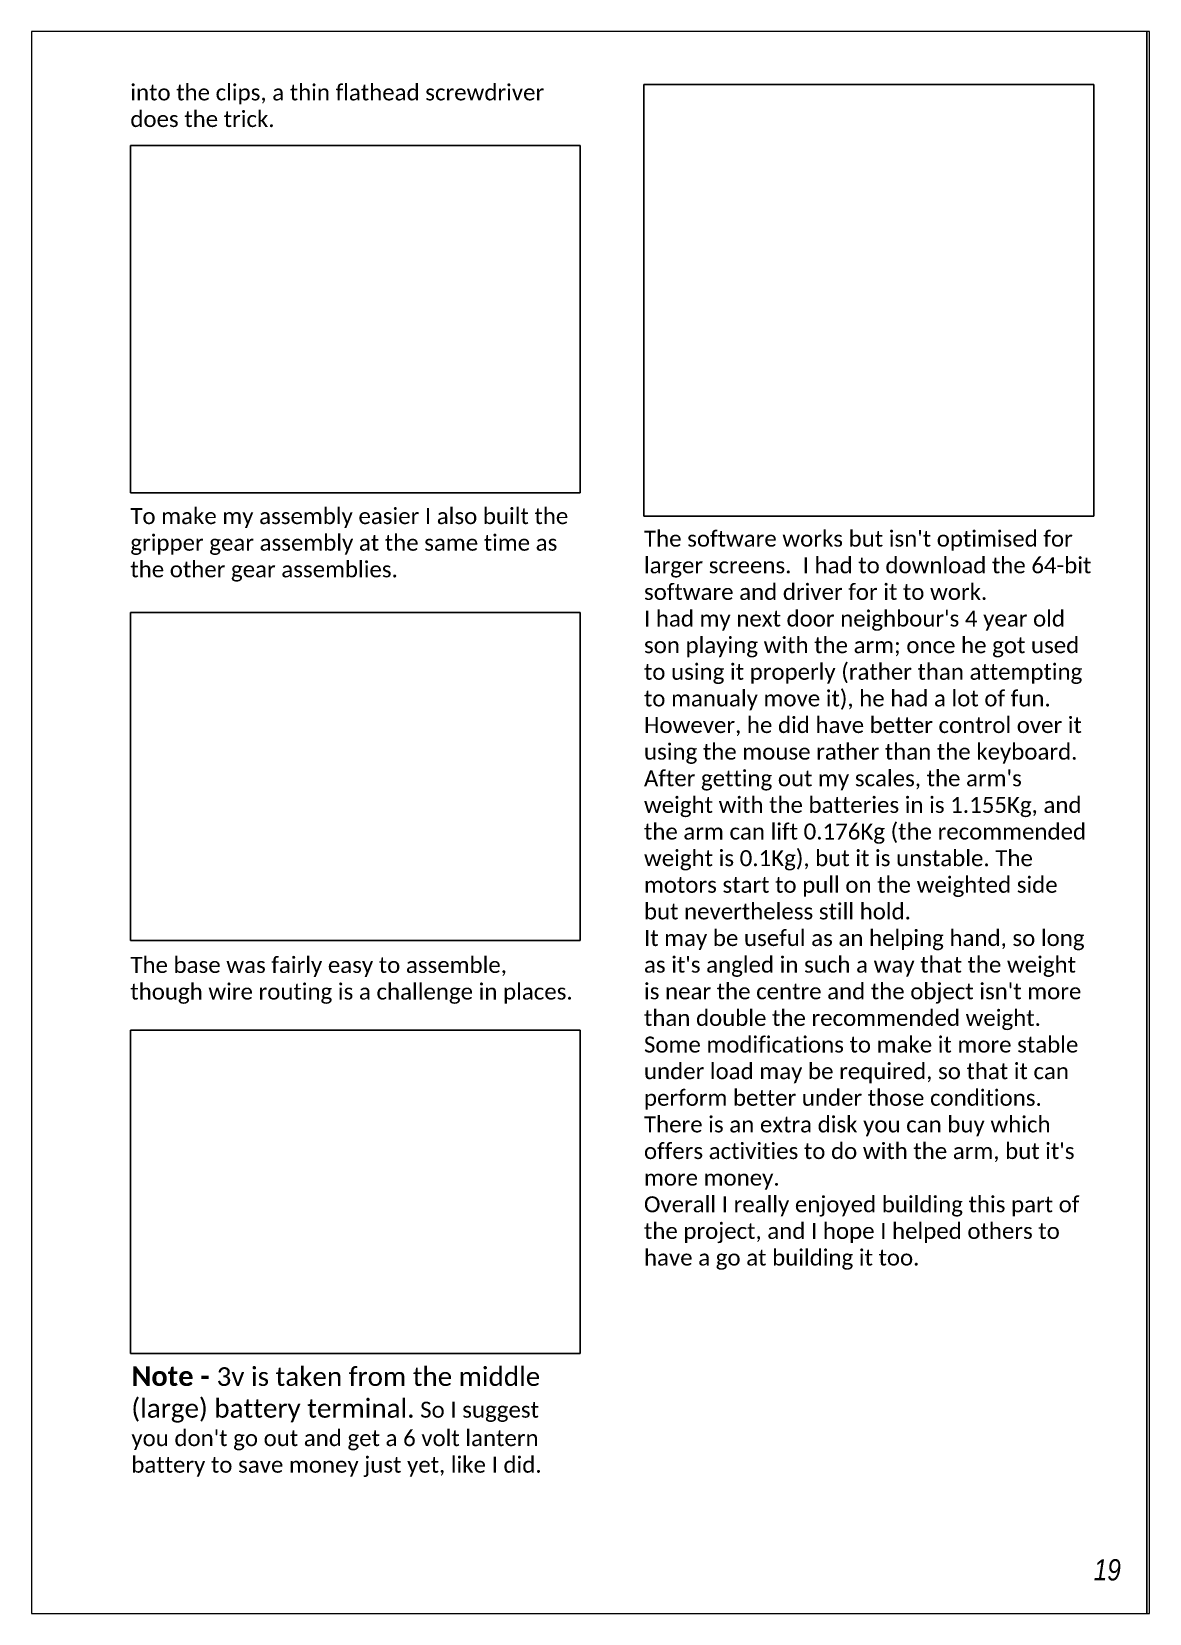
# Paper-space layout 'Page19' of a CAD drawing. Header units: millimetres. Extents: x 202 to 412, y -20 to 277.
# The model-space entities are those that its viewports show. They can reach past a viewport. Long polylines and large blocks are cut down to what shows.
import ezdxf

# ---------------------------------------------------------------- set-up
doc = ezdxf.new("R2010")
doc.units = ezdxf.units.MM
doc.layers.add('Images', color=7, linetype='Continuous')
doc.layers.add('Text', color=7, linetype='Continuous')
doc.styles.get("Standard").update_dxf_attribs({"font": 'arial.ttf'})
picture_1 = doc.add_image_def('image5.jpg', size_in_pixel=(809, 625))
picture_2 = doc.add_image_def('image6.jpg', size_in_pixel=(887, 647))
picture_3 = doc.add_image_def('image7.jpg', size_in_pixel=(973, 700))
picture_4 = doc.add_image_def('image8.jpg', size_in_pixel=(714, 685))
picture_5 = doc.add_image_def('image10.jpg', size_in_pixel=(1024, 768))

msp = doc.modelspace()

# ---------------------------------------------------------------- texts
at = {"layer": 'Images', "insert": (480.05, 359.42), "char_height": 3, "attachment_point": 1}
msp.add_mtext_dynamic_manual_height_columns("{\\fCalibri|b1|i0|c0|p34;\\H1.2333x;Note -\\fCalibri|b0|i0|c0|p34; \\H0.94597x;3v is taken from the middle \\H1.2912x; \\H0.77447x;(large) battery terminal.\\H0.8571x; So I suggest \\H1.5468x; \\H0.64651x;you don't go out and get a 6 volt lantern \\H1.3388x; \\H0.74693x;battery to save money just yet, like I did.\\H1.2399x; }", width=84.2428, gutter_width=25.99, heights=[0], dxfattribs=at)
at = {"layer": 'Text', "char_height": 3, "attachment_point": 1}
for s, insert in [('{\\fCalibri|b0|i0|c0|p34;into the clips, a thin flathead screwdriver does the trick.}', (479.86, 600.18)), ('{\\fCalibri|b0|i0|c0|p34;To make my assembly easier I also built the \\H1.3215x; \\H0.75669x;gripper gear assembly at the same time as \\H1.2457x; \\H0.80279x;the other gear assemblies.\\H1.271x; }', (479.86, 520.6)), ("{\\fCalibri|b0|i0|c0|p34;The software works but isn't optimised for larger screens.  I had to download the 64-bit software and driver for it to work.\\PI had my next door neighbour's 4 year old son playing with the arm; once he got used to using it properly (rather than attempting to manualy move it), he had a lot of fun. However, he did have better control over it using the mouse rather than the keyboard.\\PAfter getting out my scales, the arm's weight with the batteries in is 1.155Kg, and the arm can lift 0.176Kg (the recommended weight is 0.1Kg), but it is unstable. The motors start to pull on the weighted side but nevertheless still hold.\\PIt may be useful as an helping hand, so long as it's angled in such a way that the weight is near the centre and the object isn't more than double the recommended weight.\\PSome modifications to make it more stable under load may be required, so that it can perform better under those conditions.\\PThere is an extra disk you can buy which offers activities to do with the arm, but it's more money.\\P\\H0.99997x;Overall I really enjoyed building this part of the project, and I hope I helped others to have a go at building it too.}", (576.36, 516.36)), ('{\\fCalibri|b0|i0|c0|p34;The base was fairly easy to assemble, \\H1.3269x; \\H0.75362x;though wire routing is a challenge in places.\\H1.2462x; }', (479.86, 436.29))]:
    msp.add_mtext_dynamic_manual_height_columns(s, width=84.5, gutter_width=12.5, heights=[0], dxfattribs=dict(at, insert=insert))
at = {"layer": 'Text', "color": 255, "insert": (660.86, 323.18), "char_height": 4, "attachment_point": 1}
msp.add_mtext_dynamic_manual_height_columns('{\\fArial Narrow|b0|i1|c0|p34;\\C43;19}', width=9.7232, gutter_width=12.5, heights=[0], dxfattribs=at)

# ---------------------------------------------------------------- pictures from other files: only their frames are drawn
at = {"layer": 'Images'}
image = msp.add_image(picture_5, insert=(250.86, 296.02), size_in_units=(420, 315), dxfattribs=dict(at, brightness=90, contrast=64))
image.dxf.flags = 7
image = msp.add_image(picture_4, insert=(576.36, 519.11), size_in_units=(84.5, 81.07), dxfattribs=at)
image.dxf.flags = 7
image = msp.add_image(picture_1, insert=(479.86, 523.46), size_in_units=(84.5, 65.28), dxfattribs=at)
image.dxf.flags = 7
image = msp.add_image(picture_2, insert=(479.86, 439.37), size_in_units=(84.5, 61.64), dxfattribs=at)
image.dxf.flags = 7
image = msp.add_image(picture_3, insert=(479.86, 361.78), size_in_units=(84.5, 60.79), dxfattribs=at)
image.dxf.flags = 7

psp = doc.layouts.new('Page19')

# ---------------------------------------------------------------- viewports
at = {"layer": '0'}
psp.add_viewport(center=(307.4, 128.55), size=(210, 297.096), view_center_point=(566.31, 461.55), view_height=297.096, dxfattribs=at)

doc.saveas('drawing.dxf')
